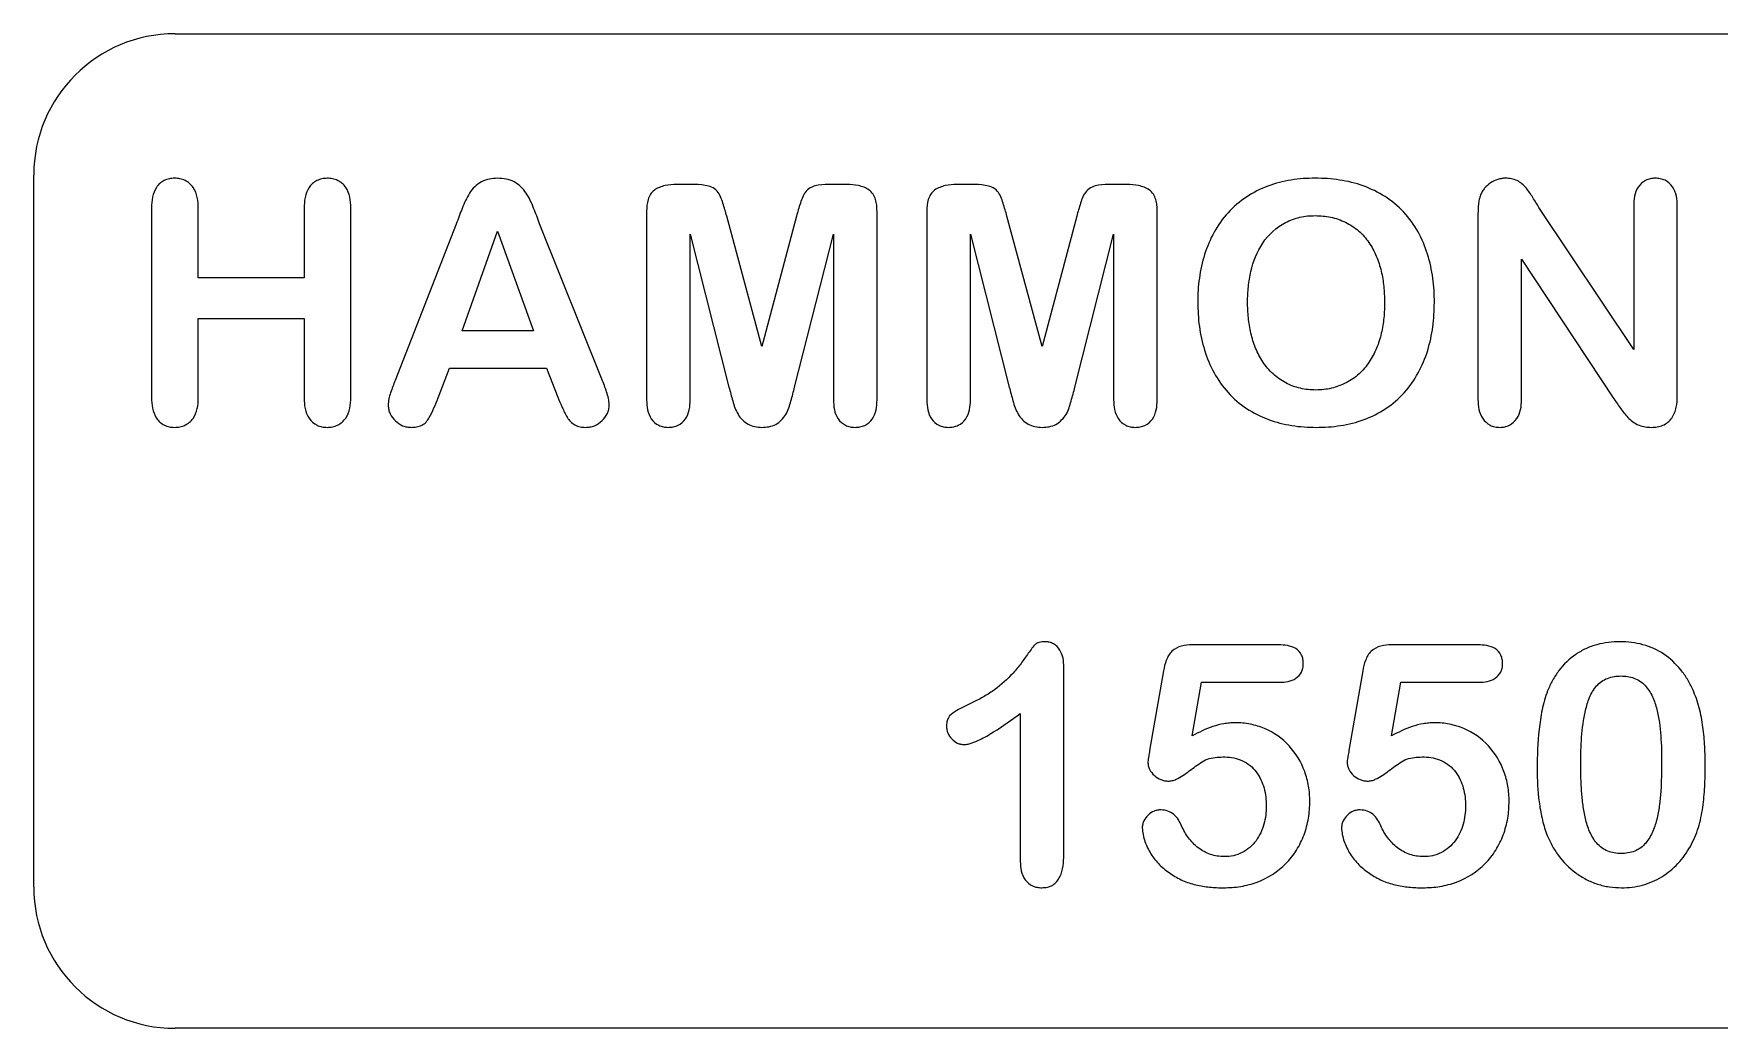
# Model space of a CAD drawing. Header units: millimetres. Extents: x 14 to 1104, y 14 to 850.
# Drawn here: x 572.9 to 596.59, y 178.65 to 192.62 of the extents above; entities that cross this region are included whole.
import ezdxf

# ---------------------------------------------------------------- set-up
doc = ezdxf.new("R2010")
doc.units = ezdxf.units.MM
doc.header["$LTSCALE"] = 4
doc.layers.add('Visible (ANSI)', color=7, linetype='Continuous', lineweight=9)

msp = doc.modelspace()

# ---------------------------------------------------------------- linework, layer by layer
at = {"layer": 'Visible (ANSI)'}
for p, q in [((574.891, 192.621), (610.891, 192.621)), ((572.904, 180.634), (572.904, 190.634)), ((582.147, 190.503), (581.937, 190.503)), ((584.33, 190.503), (584.119, 190.503)), ((586.084, 190.503), (585.875, 190.503)), ((588.267, 190.503), (588.057, 190.503)), ((595.385, 190.198), (595.385, 188.184)), ((595.997, 187.536), (595.997, 190.198)), ((574.56, 190.175), (574.56, 187.508)), ((575.216, 189.19), (575.216, 190.171)), ((576.703, 190.171), (576.703, 189.19)), ((577.36, 187.508), (577.36, 190.175)), ((578.84, 189.946), (577.983, 187.749)), ((580.888, 187.767), (580.013, 189.951)), ((581.516, 190.13), (581.516, 187.475)), ((583.135, 188.228), (582.641, 190.057)), ((583.622, 190.057), (583.135, 188.228)), ((584.753, 187.475), (584.753, 190.13)), ((585.453, 190.13), (585.453, 187.475)), ((587.072, 188.228), (586.579, 190.057)), ((587.56, 190.057), (587.072, 188.228)), ((588.691, 187.475), (588.691, 190.13)), ((593.197, 190.094), (593.197, 187.483)), ((595.385, 188.184), (594.054, 190.18)), ((578.924, 188.447), (579.419, 189.847)), ((579.419, 189.847), (579.925, 188.447)), ((582.128, 189.803), (582.673, 187.656)), ((582.128, 187.477), (582.128, 189.803)), ((583.596, 187.656), (584.141, 189.803)), ((584.141, 189.803), (584.141, 187.477)), ((586.066, 189.803), (586.611, 187.656)), ((586.066, 187.477), (586.066, 189.803)), ((587.534, 187.656), (588.078, 189.803)), ((588.078, 189.803), (588.078, 187.477)), ((593.81, 189.453), (595.107, 187.492)), ((593.81, 187.481), (593.81, 189.453)), ((576.703, 189.19), (575.216, 189.19)), ((575.216, 188.622), (576.703, 188.622)), ((575.216, 187.502), (575.216, 188.622)), ((576.703, 188.622), (576.703, 187.502)), ((579.925, 188.447), (578.924, 188.447)), ((578.586, 187.505), (578.746, 187.922)), ((578.746, 187.922), (580.107, 187.922)), ((580.107, 187.922), (580.267, 187.514)), ((590.396, 184.034), (589.184, 184.034)), ((593.196, 184.034), (591.984, 184.034)), ((587.378, 181.085), (587.378, 183.723)), ((588.778, 183.668), (588.584, 182.549)), ((591.578, 183.668), (591.384, 182.549)), ((589.182, 182.754), (589.313, 183.509)), ((589.313, 183.509), (590.409, 183.509)), ((591.982, 182.754), (592.113, 183.509)), ((592.113, 183.509), (593.209, 183.509)), ((586.766, 183.072), (586.766, 180.992)), ((610.891, 178.647), (574.891, 178.647))]:
    msp.add_line(p, q, dxfattribs=at)
for centre, start, end in [((574.891, 190.634), 90, 180), ((574.891, 180.634), 180, 270)]:
    msp.add_arc(centre, 1.987, start, end, dxfattribs=at)
for points, knots in [([(574.884, 190.59), (574.859, 190.589), (574.834, 190.588), (574.786, 190.579), (574.762, 190.57), (574.694, 190.538), (574.656, 190.503), (574.6, 190.421), (574.584, 190.372), (574.563, 190.275), (574.561, 190.225), (574.56, 190.175)], [-0.0005948189, -0.0005948189, -0.0005948189, -0.0005948189, -0.0005204666, -0.0005204666, -0.0004461142, -0.0004461142, -0.0002974095, -0.0002974095, -0.0001487047, -0.0001487047, 0, 0, 0, 0]), ([(575.216, 190.171), (575.215, 190.221), (575.213, 190.272), (575.192, 190.371), (575.174, 190.419), (575.116, 190.502), (575.077, 190.536), (575.008, 190.57), (574.984, 190.578), (574.935, 190.588), (574.91, 190.589), (574.884, 190.59)], [-0.0005980518, -0.0005980518, -0.0005980518, -0.0005980518, -0.0004485389, -0.0004485389, -0.0002990259, -0.0002990259, -0.000149513, -0.000149513, -0.0000747565, -0.0000747565, 0, 0, 0, 0]), ([(577.028, 190.59), (577.003, 190.589), (576.978, 190.587), (576.929, 190.578), (576.905, 190.569), (576.839, 190.534), (576.8, 190.5), (576.745, 190.417), (576.728, 190.369), (576.707, 190.271), (576.705, 190.221), (576.703, 190.171)], [-0.0005949095, -0.0005949095, -0.0005949095, -0.0005949095, -0.0005205458, -0.0005205458, -0.0004461821, -0.0004461821, -0.0002974547, -0.0002974547, -0.0001487274, -0.0001487274, 0, 0, 0, 0]), ([(577.36, 190.175), (577.358, 190.225), (577.356, 190.275), (577.335, 190.373), (577.317, 190.421), (577.259, 190.503), (577.219, 190.537), (577.151, 190.57), (577.128, 190.578), (577.078, 190.588), (577.053, 190.589), (577.028, 190.59)], [-0.0005944649, -0.0005944649, -0.0005944649, -0.0005944649, -0.0004458487, -0.0004458487, -0.0002972325, -0.0002972325, -0.0001486162, -0.0001486162, -0.0000743081, -0.0000743081, 0, 0, 0, 0]), ([(579.424, 190.59), (579.385, 190.589), (579.345, 190.587), (579.268, 190.571), (579.231, 190.558), (579.162, 190.521), (579.129, 190.497), (579.072, 190.443), (579.048, 190.412), (579.005, 190.346), (578.988, 190.311), (578.954, 190.24), (578.939, 190.203), (578.91, 190.13), (578.896, 190.093), (578.868, 190.02), (578.854, 189.983), (578.84, 189.946)], [-0.0009447491, -0.0009447491, -0.0009447491, -0.0009447491, -0.0008266555, -0.0008266555, -0.0007085619, -0.0007085619, -0.0005904682, -0.0005904682, -0.0004723746, -0.0004723746, -0.0003542809, -0.0003542809, -0.0002361873, -0.0002361873, -0.0001180936, -0.0001180936, -0.0000000054, -0.0000000054, -0.0000000054, -0.0000000054]), ([(580.013, 189.951), (579.999, 189.987), (579.986, 190.024), (579.958, 190.098), (579.943, 190.134), (579.914, 190.207), (579.899, 190.244), (579.864, 190.314), (579.845, 190.349), (579.802, 190.414), (579.777, 190.445), (579.719, 190.499), (579.687, 190.521), (579.618, 190.559), (579.58, 190.572), (579.503, 190.587), (579.463, 190.589), (579.424, 190.59)], [-0.0009336358, -0.0009336358, -0.0009336358, -0.0009336358, -0.0008169313, -0.0008169313, -0.0007002268, -0.0007002268, -0.0005835224, -0.0005835224, -0.0004668179, -0.0004668179, -0.0003501134, -0.0003501134, -0.0002334089, -0.0002334089, -0.0001167045, -0.0001167045, 0, 0, 0, 0]), ([(581.937, 190.503), (581.883, 190.501), (581.828, 190.499), (581.722, 190.474), (581.67, 190.455), (581.603, 190.408), (581.584, 190.388), (581.555, 190.342), (581.545, 190.317), (581.52, 190.239), (581.517, 190.184), (581.516, 190.13)], [-0.0006425302, -0.0006425302, -0.0006425302, -0.0006425302, -0.0004818977, -0.0004818977, -0.0003212651, -0.0003212651, -0.0002409488, -0.0002409488, -0.0001606326, -0.0001606326, 0, 0, 0, 0]), ([(582.641, 190.057), (582.625, 190.118), (582.608, 190.179), (582.578, 190.27), (582.568, 190.3), (582.542, 190.358), (582.527, 190.387), (582.484, 190.434), (582.458, 190.452), (582.4, 190.478), (582.368, 190.485), (582.274, 190.501), (582.21, 190.502), (582.147, 190.503)], [-0.0007631612, -0.0007631612, -0.0007631612, -0.0007631612, -0.0005723709, -0.0005723709, -0.0004769757, -0.0004769757, -0.0003815806, -0.0003815806, -0.0002861854, -0.0002861854, -0.0001907903, -0.0001907903, 0, 0, 0, 0]), ([(584.119, 190.503), (584.055, 190.502), (583.991, 190.501), (583.897, 190.486), (583.865, 190.479), (583.807, 190.453), (583.78, 190.435), (583.737, 190.387), (583.721, 190.359), (583.696, 190.301), (583.686, 190.27), (583.656, 190.18), (583.638, 190.118), (583.622, 190.057)], [-0.0007662536, -0.0007662536, -0.0007662536, -0.0007662536, -0.0005746902, -0.0005746902, -0.0004789085, -0.0004789085, -0.0003831268, -0.0003831268, -0.0002873451, -0.0002873451, -0.0001915634, -0.0001915634, 0, 0, 0, 0]), ([(584.753, 190.13), (584.753, 190.157), (584.752, 190.184), (584.746, 190.238), (584.74, 190.265), (584.725, 190.317), (584.713, 190.342), (584.684, 190.389), (584.664, 190.408), (584.598, 190.456), (584.545, 190.475), (584.439, 190.499), (584.384, 190.501), (584.33, 190.503)], [-0.0006493366, -0.0006493366, -0.0006493366, -0.0006493366, -0.0005681695, -0.0005681695, -0.0004870025, -0.0004870025, -0.0004058354, -0.0004058354, -0.0003246683, -0.0003246683, -0.0001623342, -0.0001623342, 0, 0, 0, 0]), ([(585.875, 190.503), (585.82, 190.501), (585.766, 190.499), (585.66, 190.474), (585.607, 190.455), (585.541, 190.408), (585.522, 190.388), (585.493, 190.342), (585.482, 190.317), (585.458, 190.239), (585.455, 190.184), (585.453, 190.13)], [-0.0006425302, -0.0006425302, -0.0006425302, -0.0006425302, -0.0004818977, -0.0004818977, -0.0003212651, -0.0003212651, -0.0002409488, -0.0002409488, -0.0001606326, -0.0001606326, 0, 0, 0, 0]), ([(586.579, 190.057), (586.562, 190.118), (586.545, 190.179), (586.515, 190.27), (586.505, 190.3), (586.48, 190.358), (586.465, 190.387), (586.422, 190.434), (586.395, 190.452), (586.337, 190.478), (586.306, 190.485), (586.212, 190.501), (586.148, 190.502), (586.084, 190.503)], [-0.0007631612, -0.0007631612, -0.0007631612, -0.0007631612, -0.0005723709, -0.0005723709, -0.0004769757, -0.0004769757, -0.0003815806, -0.0003815806, -0.0002861854, -0.0002861854, -0.0001907903, -0.0001907903, 0, 0, 0, 0]), ([(588.057, 190.503), (587.993, 190.502), (587.929, 190.501), (587.834, 190.486), (587.803, 190.479), (587.745, 190.453), (587.718, 190.435), (587.675, 190.387), (587.659, 190.359), (587.633, 190.301), (587.623, 190.27), (587.593, 190.18), (587.576, 190.118), (587.56, 190.057)], [-0.0007662536, -0.0007662536, -0.0007662536, -0.0007662536, -0.0005746902, -0.0005746902, -0.0004789085, -0.0004789085, -0.0003831268, -0.0003831268, -0.0002873451, -0.0002873451, -0.0001915634, -0.0001915634, 0, 0, 0, 0]), ([(588.691, 190.13), (588.69, 190.157), (588.689, 190.184), (588.684, 190.238), (588.678, 190.265), (588.662, 190.317), (588.65, 190.342), (588.622, 190.389), (588.602, 190.408), (588.535, 190.456), (588.483, 190.475), (588.376, 190.499), (588.321, 190.501), (588.267, 190.503)], [-0.0006493366, -0.0006493366, -0.0006493366, -0.0006493366, -0.0005681695, -0.0005681695, -0.0004870025, -0.0004870025, -0.0004058354, -0.0004058354, -0.0003246683, -0.0003246683, -0.0001623342, -0.0001623342, 0, 0, 0, 0]), ([(590.911, 190.59), (590.854, 190.589), (590.797, 190.588), (590.685, 190.581), (590.628, 190.574), (590.461, 190.547), (590.351, 190.519), (590.139, 190.44), (590.037, 190.389), (589.848, 190.264), (589.761, 190.19), (589.533, 189.939), (589.425, 189.735), (589.322, 189.411), (589.298, 189.3), (589.274, 189.132), (589.268, 189.076), (589.262, 188.963), (589.261, 188.907), (589.26, 188.85)], [-0.002707348, -0.002707348, -0.002707348, -0.002707348, -0.002538139, -0.002538139, -0.00236893, -0.00236893, -0.002030511, -0.002030511, -0.001692093, -0.001692093, -0.001353674, -0.001353674, -0.000676837, -0.000676837, -0.000338419, -0.000338419, -0.000169209, -0.000169209, 0, 0, 0, 0]), ([(592.585, 188.845), (592.584, 188.902), (592.583, 188.959), (592.576, 189.073), (592.57, 189.13), (592.547, 189.3), (592.523, 189.412), (592.421, 189.74), (592.31, 189.946), (591.999, 190.281), (591.799, 190.405), (591.477, 190.522), (591.365, 190.549), (591.196, 190.574), (591.139, 190.58), (591.025, 190.589), (590.968, 190.59), (590.911, 190.59)], [-0.002731922, -0.002731922, -0.002731922, -0.002731922, -0.002561177, -0.002561177, -0.002390432, -0.002390432, -0.002048941, -0.002048941, -0.001365961, -0.001365961, -0.00068298, -0.00068298, -0.00034149, -0.00034149, -0.000170745, -0.000170745, 0, 0, 0, 0]), ([(593.586, 190.59), (593.567, 190.59), (593.549, 190.589), (593.512, 190.584), (593.493, 190.579), (593.44, 190.562), (593.406, 190.545), (593.343, 190.504), (593.315, 190.479), (593.279, 190.436), (593.268, 190.421), (593.248, 190.389), (593.24, 190.372), (593.233, 190.355)], [-0.0004457254, -0.0004457254, -0.0004457254, -0.0004457254, -0.0003900097, -0.0003900097, -0.0003342941, -0.0003342941, -0.0002228627, -0.0002228627, -0.0001114314, -0.0001114314, -0.0000557157, -0.0000557157, 0, 0, 0, 0]), ([(594.054, 190.18), (594.026, 190.226), (593.997, 190.273), (593.938, 190.366), (593.91, 190.413), (593.838, 190.496), (593.796, 190.533), (593.721, 190.569), (593.695, 190.578), (593.641, 190.588), (593.614, 190.589), (593.586, 190.59)], [-0.0006532299, -0.0006532299, -0.0006532299, -0.0006532299, -0.0004899224, -0.0004899224, -0.0003266149, -0.0003266149, -0.0001633075, -0.0001633075, -0.0000816537, -0.0000816537, 0, 0, 0, 0]), ([(595.688, 190.59), (595.664, 190.589), (595.641, 190.588), (595.595, 190.579), (595.573, 190.571), (595.51, 190.539), (595.474, 190.506), (595.423, 190.428), (595.407, 190.383), (595.388, 190.292), (595.386, 190.245), (595.385, 190.198)], [-0.0005574883, -0.0005574883, -0.0005574883, -0.0005574883, -0.0004878022, -0.0004878022, -0.0004181162, -0.0004181162, -0.0002787441, -0.0002787441, -0.0001393721, -0.0001393721, 0, 0, 0, 0]), ([(595.997, 190.198), (595.996, 190.245), (595.994, 190.293), (595.975, 190.385), (595.958, 190.43), (595.904, 190.508), (595.868, 190.541), (595.804, 190.572), (595.781, 190.579), (595.735, 190.588), (595.711, 190.589), (595.688, 190.59)], [-0.0005602244, -0.0005602244, -0.0005602244, -0.0005602244, -0.0004201683, -0.0004201683, -0.0002801122, -0.0002801122, -0.0001400561, -0.0001400561, -0.000070028, -0.000070028, 0, 0, 0, 0]), ([(593.233, 190.355), (593.226, 190.334), (593.219, 190.313), (593.21, 190.27), (593.207, 190.248), (593.199, 190.182), (593.198, 190.138), (593.197, 190.094)], [-0.0002651622, -0.0002651622, -0.0002651622, -0.0002651622, -0.0001988717, -0.0001988717, -0.0001325811, -0.0001325811, 0, 0, 0, 0]), ([(589.96, 188.85), (589.961, 188.922), (589.963, 188.995), (589.978, 189.139), (589.99, 189.21), (590.04, 189.422), (590.093, 189.559), (590.253, 189.8), (590.363, 189.901), (590.556, 190.001), (590.625, 190.025), (590.73, 190.05), (590.766, 190.056), (590.838, 190.064), (590.874, 190.064), (590.911, 190.065)], [-0.001730515, -0.001730515, -0.001730515, -0.001730515, -0.001514201, -0.001514201, -0.001297886, -0.001297886, -0.000865257, -0.000865257, -0.000432629, -0.000432629, -0.000216314, -0.000216314, -0.000108157, -0.000108157, 0, 0, 0, 0]), ([(590.911, 190.065), (590.984, 190.063), (591.057, 190.059), (591.2, 190.028), (591.27, 190.004), (591.402, 189.939), (591.464, 189.899), (591.547, 189.827), (591.573, 189.801), (591.621, 189.746), (591.644, 189.718), (591.706, 189.627), (591.74, 189.562), (591.797, 189.427), (591.82, 189.357), (591.854, 189.214), (591.866, 189.142), (591.881, 188.996), (591.883, 188.923), (591.885, 188.85)], [-0.001735296, -0.001735296, -0.001735296, -0.001735296, -0.001518384, -0.001518384, -0.001301472, -0.001301472, -0.00108456, -0.00108456, -0.000976104, -0.000976104, -0.000867648, -0.000867648, -0.000650736, -0.000650736, -0.000433824, -0.000433824, -0.000216912, -0.000216912, 0, 0, 0, 0]), ([(589.26, 188.85), (589.261, 188.793), (589.262, 188.736), (589.269, 188.622), (589.275, 188.565), (589.298, 188.395), (589.323, 188.283), (589.39, 188.065), (589.434, 187.959), (589.544, 187.758), (589.609, 187.664), (589.763, 187.495), (589.85, 187.419), (590.042, 187.294), (590.145, 187.243), (590.358, 187.162), (590.47, 187.135), (590.639, 187.107), (590.696, 187.101), (590.81, 187.093), (590.867, 187.092), (590.924, 187.09)], [-0.002728733, -0.002728733, -0.002728733, -0.002728733, -0.002558187, -0.002558187, -0.002387641, -0.002387641, -0.00204655, -0.00204655, -0.001705458, -0.001705458, -0.001364367, -0.001364367, -0.001023275, -0.001023275, -0.000682183, -0.000682183, -0.000341092, -0.000341092, -0.000170546, -0.000170546, 0, 0, 0, 0]), ([(590.92, 187.615), (590.883, 187.616), (590.847, 187.617), (590.774, 187.625), (590.738, 187.631), (590.631, 187.656), (590.561, 187.681), (590.431, 187.75), (590.372, 187.793), (590.264, 187.893), (590.215, 187.948), (590.134, 188.07), (590.101, 188.136), (590.045, 188.272), (590.024, 188.342), (589.99, 188.485), (589.979, 188.558), (589.963, 188.703), (589.961, 188.777), (589.96, 188.85)], [-0.001741238, -0.001741238, -0.001741238, -0.001741238, -0.001632411, -0.001632411, -0.001523584, -0.001523584, -0.001305929, -0.001305929, -0.001088274, -0.001088274, -0.000870619, -0.000870619, -0.000652964, -0.000652964, -0.00043531, -0.00043531, -0.000217655, -0.000217655, 0, 0, 0, 0]), ([(591.885, 188.85), (591.884, 188.777), (591.882, 188.703), (591.867, 188.557), (591.856, 188.484), (591.822, 188.341), (591.801, 188.27), (591.744, 188.135), (591.709, 188.07), (591.627, 187.948), (591.58, 187.891), (591.472, 187.791), (591.411, 187.75), (591.28, 187.683), (591.21, 187.657), (591.103, 187.631), (591.067, 187.625), (590.994, 187.618), (590.957, 187.617), (590.92, 187.615)], [-0.001757122, -0.001757122, -0.001757122, -0.001757122, -0.001537482, -0.001537482, -0.001317841, -0.001317841, -0.001098201, -0.001098201, -0.000878561, -0.000878561, -0.000658921, -0.000658921, -0.00043928, -0.00043928, -0.00021964, -0.00021964, -0.00010982, -0.00010982, 0, 0, 0, 0]), ([(590.924, 187.09), (590.981, 187.091), (591.038, 187.092), (591.152, 187.1), (591.209, 187.107), (591.378, 187.134), (591.489, 187.16), (591.703, 187.24), (591.806, 187.291), (591.996, 187.417), (592.083, 187.492), (592.312, 187.746), (592.423, 187.952), (592.524, 188.279), (592.547, 188.391), (592.578, 188.617), (592.582, 188.731), (592.585, 188.845)], [-0.00273048, -0.00273048, -0.00273048, -0.00273048, -0.002559825, -0.002559825, -0.00238917, -0.00238917, -0.00204786, -0.00204786, -0.00170655, -0.00170655, -0.00136524, -0.00136524, -0.00068262, -0.00068262, -0.00034131, -0.00034131, 0, 0, 0, 0]), ([(577.983, 187.749), (577.96, 187.692), (577.939, 187.635), (577.909, 187.549), (577.9, 187.52), (577.888, 187.461), (577.886, 187.43), (577.885, 187.4)], [-0.0003636574, -0.0003636574, -0.0003636574, -0.0003636574, -0.0001818287, -0.0001818287, -0.0000909143, -0.0000909143, 0, 0, 0, 0]), ([(580.991, 187.404), (580.989, 187.468), (580.974, 187.529), (580.944, 187.619), (580.934, 187.649), (580.912, 187.709), (580.9, 187.738), (580.888, 187.767)], [-0.0003790327, -0.0003790327, -0.0003790327, -0.0003790327, -0.0001895163, -0.0001895163, -0.0000947582, -0.0000947582, 0, 0, 0, 0]), ([(582.673, 187.656), (582.691, 187.591), (582.707, 187.526), (582.744, 187.397), (582.766, 187.333), (582.817, 187.246), (582.837, 187.22), (582.885, 187.173), (582.912, 187.152), (582.97, 187.119), (583.002, 187.108), (583.068, 187.093), (583.101, 187.092), (583.135, 187.09)], [-0.0007981422, -0.0007981422, -0.0007981422, -0.0007981422, -0.0005986067, -0.0005986067, -0.0003990711, -0.0003990711, -0.0002993033, -0.0002993033, -0.0001995356, -0.0001995356, -0.0000997678, -0.0000997678, 0, 0, 0, 0]), ([(583.135, 187.09), (583.168, 187.091), (583.202, 187.093), (583.268, 187.106), (583.3, 187.117), (583.36, 187.148), (583.386, 187.17), (583.433, 187.218), (583.455, 187.244), (583.508, 187.33), (583.525, 187.396), (583.562, 187.525), (583.58, 187.591), (583.596, 187.656)], [-0.0008075527, -0.0008075527, -0.0008075527, -0.0008075527, -0.0007066086, -0.0007066086, -0.0006056646, -0.0006056646, -0.0005047205, -0.0005047205, -0.0004037764, -0.0004037764, -0.0002018882, -0.0002018882, 0, 0, 0, 0]), ([(586.611, 187.656), (586.629, 187.591), (586.645, 187.526), (586.681, 187.397), (586.704, 187.333), (586.754, 187.246), (586.775, 187.22), (586.823, 187.173), (586.849, 187.152), (586.908, 187.119), (586.94, 187.108), (587.005, 187.093), (587.039, 187.092), (587.072, 187.09)], [-0.0007981422, -0.0007981422, -0.0007981422, -0.0007981422, -0.0005986067, -0.0005986067, -0.0003990711, -0.0003990711, -0.0002993033, -0.0002993033, -0.0001995356, -0.0001995356, -0.0000997678, -0.0000997678, 0, 0, 0, 0]), ([(587.072, 187.09), (587.106, 187.091), (587.14, 187.093), (587.206, 187.106), (587.238, 187.117), (587.297, 187.148), (587.324, 187.17), (587.371, 187.218), (587.393, 187.244), (587.446, 187.33), (587.462, 187.396), (587.5, 187.525), (587.517, 187.591), (587.534, 187.656)], [-0.0008075527, -0.0008075527, -0.0008075527, -0.0008075527, -0.0007066086, -0.0007066086, -0.0006056646, -0.0006056646, -0.0005047205, -0.0005047205, -0.0004037764, -0.0004037764, -0.0002018882, -0.0002018882, 0, 0, 0, 0]), ([(574.56, 187.508), (574.561, 187.458), (574.563, 187.408), (574.584, 187.31), (574.601, 187.263), (574.656, 187.179), (574.695, 187.145), (574.762, 187.111), (574.786, 187.103), (574.834, 187.093), (574.859, 187.092), (574.884, 187.09)], [-0.0005913948, -0.0005913948, -0.0005913948, -0.0005913948, -0.0004435461, -0.0004435461, -0.0002956974, -0.0002956974, -0.0001478487, -0.0001478487, -0.0000739243, -0.0000739243, 0, 0, 0, 0]), ([(574.884, 187.09), (574.909, 187.091), (574.934, 187.093), (574.983, 187.102), (575.007, 187.11), (575.074, 187.144), (575.114, 187.176), (575.172, 187.257), (575.19, 187.305), (575.213, 187.402), (575.215, 187.452), (575.216, 187.502)], [-0.0005947729, -0.0005947729, -0.0005947729, -0.0005947729, -0.0005204263, -0.0005204263, -0.0004460797, -0.0004460797, -0.0002973864, -0.0002973864, -0.0001486932, -0.0001486932, 0, 0, 0, 0]), ([(576.703, 187.502), (576.705, 187.453), (576.707, 187.403), (576.728, 187.306), (576.746, 187.259), (576.801, 187.177), (576.84, 187.143), (576.907, 187.111), (576.93, 187.102), (576.978, 187.092), (577.003, 187.091), (577.028, 187.09)], [-0.0005862856, -0.0005862856, -0.0005862856, -0.0005862856, -0.0004397142, -0.0004397142, -0.0002931428, -0.0002931428, -0.0001465714, -0.0001465714, -0.0000732857, -0.0000732857, 0, 0, 0, 0]), ([(577.028, 187.09), (577.053, 187.092), (577.078, 187.093), (577.128, 187.103), (577.152, 187.111), (577.219, 187.145), (577.258, 187.179), (577.317, 187.261), (577.334, 187.309), (577.356, 187.407), (577.359, 187.458), (577.36, 187.508)], [-0.0005988729, -0.0005988729, -0.0005988729, -0.0005988729, -0.0005240138, -0.0005240138, -0.0004491547, -0.0004491547, -0.0002994364, -0.0002994364, -0.0001497182, -0.0001497182, 0, 0, 0, 0]), ([(577.885, 187.4), (577.886, 187.379), (577.887, 187.359), (577.896, 187.319), (577.903, 187.299), (577.93, 187.243), (577.955, 187.21), (578.016, 187.154), (578.05, 187.13), (578.107, 187.106), (578.127, 187.1), (578.167, 187.093), (578.188, 187.092), (578.209, 187.09)], [-0.0004902252, -0.0004902252, -0.0004902252, -0.0004902252, -0.0004289471, -0.0004289471, -0.0003676689, -0.0003676689, -0.0002451126, -0.0002451126, -0.0001225563, -0.0001225563, -0.0000612782, -0.0000612782, 0, 0, 0, 0]), ([(578.209, 187.09), (578.234, 187.091), (578.259, 187.092), (578.309, 187.101), (578.334, 187.108), (578.38, 187.131), (578.4, 187.146), (578.434, 187.184), (578.448, 187.206), (578.511, 187.316), (578.549, 187.41), (578.586, 187.505)], [-0.0006097454, -0.0006097454, -0.0006097454, -0.0006097454, -0.0005335272, -0.0005335272, -0.000457309, -0.000457309, -0.0003810909, -0.0003810909, -0.0003048727, -0.0003048727, 0, 0, 0, 0]), ([(580.267, 187.514), (580.288, 187.466), (580.309, 187.418), (580.351, 187.324), (580.372, 187.276), (580.414, 187.21), (580.429, 187.189), (580.466, 187.153), (580.487, 187.137), (580.532, 187.112), (580.557, 187.103), (580.608, 187.093), (580.634, 187.092), (580.66, 187.09)], [-0.0006158946, -0.0006158946, -0.0006158946, -0.0006158946, -0.000461921, -0.000461921, -0.0003079473, -0.0003079473, -0.0002309605, -0.0002309605, -0.0001539737, -0.0001539737, -0.0000769868, -0.0000769868, 0, 0, 0, 0]), ([(580.66, 187.09), (580.681, 187.091), (580.702, 187.093), (580.743, 187.099), (580.764, 187.105), (580.822, 187.129), (580.858, 187.153), (580.918, 187.211), (580.944, 187.245), (580.972, 187.301), (580.979, 187.321), (580.988, 187.362), (580.99, 187.383), (580.991, 187.404)], [-0.0004969148, -0.0004969148, -0.0004969148, -0.0004969148, -0.0004348004, -0.0004348004, -0.0003726861, -0.0003726861, -0.0002484574, -0.0002484574, -0.0001242287, -0.0001242287, -0.0000621143, -0.0000621143, 0, 0, 0, 0]), ([(581.516, 187.475), (581.517, 187.428), (581.519, 187.382), (581.539, 187.291), (581.556, 187.247), (581.608, 187.171), (581.645, 187.14), (581.707, 187.11), (581.729, 187.102), (581.775, 187.093), (581.798, 187.092), (581.821, 187.09)], [-0.0005476731, -0.0005476731, -0.0005476731, -0.0005476731, -0.0004107548, -0.0004107548, -0.0002738365, -0.0002738365, -0.0001369183, -0.0001369183, -0.0000684591, -0.0000684591, 0, 0, 0, 0]), ([(581.821, 187.09), (581.844, 187.092), (581.867, 187.093), (581.913, 187.101), (581.936, 187.109), (581.999, 187.139), (582.035, 187.171), (582.089, 187.247), (582.105, 187.292), (582.125, 187.383), (582.127, 187.43), (582.128, 187.477)], [-0.0005562186, -0.0005562186, -0.0005562186, -0.0005562186, -0.0004866912, -0.0004866912, -0.0004171639, -0.0004171639, -0.0002781093, -0.0002781093, -0.0001390546, -0.0001390546, 0, 0, 0, 0]), ([(584.141, 187.477), (584.142, 187.43), (584.144, 187.384), (584.164, 187.294), (584.18, 187.25), (584.233, 187.173), (584.269, 187.142), (584.33, 187.11), (584.352, 187.102), (584.398, 187.093), (584.421, 187.092), (584.444, 187.09)], [-0.000547234, -0.000547234, -0.000547234, -0.000547234, -0.0004104255, -0.0004104255, -0.000273617, -0.000273617, -0.0001368085, -0.0001368085, -0.0000684042, -0.0000684042, 0, 0, 0, 0]), ([(584.444, 187.09), (584.467, 187.092), (584.49, 187.093), (584.536, 187.101), (584.559, 187.108), (584.622, 187.138), (584.659, 187.169), (584.713, 187.245), (584.73, 187.29), (584.75, 187.381), (584.752, 187.428), (584.753, 187.475)], [-0.0005569556, -0.0005569556, -0.0005569556, -0.0005569556, -0.0004873362, -0.0004873362, -0.0004177167, -0.0004177167, -0.0002784778, -0.0002784778, -0.0001392389, -0.0001392389, 0, 0, 0, 0]), ([(585.453, 187.475), (585.455, 187.428), (585.457, 187.382), (585.476, 187.291), (585.493, 187.247), (585.546, 187.171), (585.582, 187.14), (585.645, 187.11), (585.667, 187.102), (585.712, 187.093), (585.735, 187.092), (585.758, 187.09)], [-0.0005476731, -0.0005476731, -0.0005476731, -0.0005476731, -0.0004107548, -0.0004107548, -0.0002738365, -0.0002738365, -0.0001369183, -0.0001369183, -0.0000684591, -0.0000684591, 0, 0, 0, 0]), ([(585.758, 187.09), (585.782, 187.092), (585.805, 187.093), (585.851, 187.101), (585.873, 187.109), (585.936, 187.139), (585.972, 187.171), (586.026, 187.247), (586.042, 187.292), (586.062, 187.383), (586.065, 187.43), (586.066, 187.477)], [-0.0005562186, -0.0005562186, -0.0005562186, -0.0005562186, -0.0004866912, -0.0004866912, -0.0004171639, -0.0004171639, -0.0002781093, -0.0002781093, -0.0001390546, -0.0001390546, 0, 0, 0, 0]), ([(588.078, 187.477), (588.08, 187.43), (588.082, 187.384), (588.102, 187.294), (588.118, 187.25), (588.17, 187.173), (588.206, 187.142), (588.268, 187.11), (588.29, 187.102), (588.335, 187.093), (588.358, 187.092), (588.381, 187.09)], [-0.000547234, -0.000547234, -0.000547234, -0.000547234, -0.0004104255, -0.0004104255, -0.000273617, -0.000273617, -0.0001368085, -0.0001368085, -0.0000684042, -0.0000684042, 0, 0, 0, 0]), ([(588.381, 187.09), (588.405, 187.092), (588.428, 187.093), (588.474, 187.101), (588.496, 187.108), (588.559, 187.138), (588.596, 187.169), (588.651, 187.245), (588.667, 187.29), (588.687, 187.381), (588.689, 187.428), (588.691, 187.475)], [-0.0005569556, -0.0005569556, -0.0005569556, -0.0005569556, -0.0004873362, -0.0004873362, -0.0004177167, -0.0004177167, -0.0002784778, -0.0002784778, -0.0001392389, -0.0001392389, 0, 0, 0, 0]), ([(593.197, 187.483), (593.199, 187.436), (593.201, 187.389), (593.221, 187.297), (593.238, 187.253), (593.29, 187.175), (593.326, 187.143), (593.388, 187.11), (593.411, 187.102), (593.457, 187.093), (593.48, 187.092), (593.503, 187.09)], [-0.0005553034, -0.0005553034, -0.0005553034, -0.0005553034, -0.0004164775, -0.0004164775, -0.0002776517, -0.0002776517, -0.0001388258, -0.0001388258, -0.0000694129, -0.0000694129, 0, 0, 0, 0]), ([(593.503, 187.09), (593.527, 187.092), (593.55, 187.093), (593.596, 187.102), (593.618, 187.111), (593.68, 187.143), (593.716, 187.175), (593.769, 187.252), (593.786, 187.296), (593.806, 187.387), (593.808, 187.434), (593.81, 187.481)], [-0.0005561222, -0.0005561222, -0.0005561222, -0.0005561222, -0.0004866069, -0.0004866069, -0.0004170916, -0.0004170916, -0.0002780611, -0.0002780611, -0.0001390305, -0.0001390305, 0, 0, 0, 0]), ([(595.107, 187.492), (595.14, 187.444), (595.172, 187.396), (595.239, 187.301), (595.276, 187.255), (595.36, 187.175), (595.408, 187.14), (595.49, 187.109), (595.518, 187.102), (595.576, 187.093), (595.605, 187.092), (595.634, 187.09)], [-0.0006893284, -0.0006893284, -0.0006893284, -0.0006893284, -0.0005169963, -0.0005169963, -0.0003446642, -0.0003446642, -0.0001723321, -0.0001723321, -0.000086166, -0.000086166, 0, 0, 0, 0]), ([(595.634, 187.09), (595.662, 187.091), (595.689, 187.092), (595.743, 187.101), (595.77, 187.109), (595.82, 187.13), (595.844, 187.144), (595.887, 187.178), (595.905, 187.199), (595.952, 187.267), (595.971, 187.319), (595.994, 187.426), (595.996, 187.481), (595.997, 187.536)], [-0.0006515538, -0.0006515538, -0.0006515538, -0.0006515538, -0.0005701096, -0.0005701096, -0.0004886654, -0.0004886654, -0.0004072211, -0.0004072211, -0.0003257769, -0.0003257769, -0.0001628885, -0.0001628885, 0, 0, 0, 0]), ([(587.115, 184.078), (587.086, 184.077), (587.057, 184.076), (587.014, 184.064), (587, 184.059), (586.976, 184.043), (586.966, 184.032), (586.939, 183.998), (586.922, 183.974), (586.887, 183.927), (586.87, 183.904), (586.818, 183.833), (586.786, 183.784), (586.714, 183.693), (586.675, 183.649), (586.556, 183.521), (586.467, 183.445), (586.321, 183.347), (586.271, 183.317), (586.169, 183.26), (586.117, 183.235), (586.065, 183.209)], [-0.001386942, -0.001386942, -0.001386942, -0.001386942, -0.001300258, -0.001300258, -0.001256916, -0.001256916, -0.001213574, -0.001213574, -0.00112689, -0.00112689, -0.001040206, -0.001040206, -0.000866838, -0.000866838, -0.000693471, -0.000693471, -0.000346735, -0.000346735, -0.000173368, -0.000173368, 0, 0, 0, 0]), ([(587.378, 183.723), (587.377, 183.764), (587.375, 183.806), (587.358, 183.887), (587.343, 183.926), (587.3, 183.996), (587.27, 184.027), (587.217, 184.059), (587.197, 184.066), (587.157, 184.075), (587.136, 184.077), (587.115, 184.078)], [-0.0004938043, -0.0004938043, -0.0004938043, -0.0004938043, -0.0003703532, -0.0003703532, -0.0002469021, -0.0002469021, -0.0001234511, -0.0001234511, -0.0000617255, -0.0000617255, 0, 0, 0, 0]), ([(589.184, 184.034), (589.133, 184.033), (589.081, 184.03), (588.982, 184.004), (588.934, 183.982), (588.861, 183.91), (588.836, 183.864), (588.798, 183.768), (588.788, 183.718), (588.778, 183.668)], [-0.0006059096, -0.0006059096, -0.0006059096, -0.0006059096, -0.0004544322, -0.0004544322, -0.0003029548, -0.0003029548, -0.0001514774, -0.0001514774, 0, 0, 0, 0]), ([(590.743, 183.768), (590.742, 183.789), (590.741, 183.81), (590.734, 183.851), (590.728, 183.871), (590.701, 183.928), (590.672, 183.96), (590.601, 184.003), (590.561, 184.016), (590.479, 184.032), (590.437, 184.033), (590.396, 184.034)], [-0.0004917171, -0.0004917171, -0.0004917171, -0.0004917171, -0.0004302524, -0.0004302524, -0.0003687878, -0.0003687878, -0.0002458585, -0.0002458585, -0.0001229293, -0.0001229293, 0, 0, 0, 0]), ([(591.984, 184.034), (591.933, 184.033), (591.881, 184.03), (591.782, 184.004), (591.734, 183.982), (591.661, 183.91), (591.636, 183.864), (591.598, 183.768), (591.588, 183.718), (591.578, 183.668)], [-0.0006059096, -0.0006059096, -0.0006059096, -0.0006059096, -0.0004544322, -0.0004544322, -0.0003029548, -0.0003029548, -0.0001514774, -0.0001514774, 0, 0, 0, 0]), ([(593.543, 183.768), (593.542, 183.789), (593.541, 183.81), (593.534, 183.851), (593.528, 183.871), (593.501, 183.928), (593.472, 183.96), (593.401, 184.003), (593.361, 184.016), (593.279, 184.032), (593.237, 184.033), (593.196, 184.034)], [-0.0004917171, -0.0004917171, -0.0004917171, -0.0004917171, -0.0004302524, -0.0004302524, -0.0003687878, -0.0003687878, -0.0002458585, -0.0002458585, -0.0001229293, -0.0001229293, 0, 0, 0, 0]), ([(595.193, 184.078), (595.138, 184.077), (595.084, 184.075), (594.975, 184.062), (594.921, 184.051), (594.815, 184.022), (594.764, 184.004), (594.664, 183.957), (594.616, 183.931), (594.48, 183.838), (594.401, 183.761), (594.302, 183.63), (594.272, 183.583), (594.219, 183.487), (594.197, 183.437), (594.175, 183.387)], [-0.00129961, -0.00129961, -0.00129961, -0.00129961, -0.001137159, -0.001137159, -0.000974708, -0.000974708, -0.000812257, -0.000812257, -0.000649805, -0.000649805, -0.000324903, -0.000324903, -0.000162451, -0.000162451, 0, 0, 0, 0]), ([(596.215, 183.407), (596.191, 183.456), (596.167, 183.504), (596.111, 183.597), (596.08, 183.642), (595.979, 183.768), (595.899, 183.844), (595.72, 183.965), (595.619, 184.009), (595.462, 184.051), (595.409, 184.062), (595.302, 184.075), (595.247, 184.077), (595.193, 184.078)], [-0.001285208, -0.001285208, -0.001285208, -0.001285208, -0.001124557, -0.001124557, -0.000963906, -0.000963906, -0.000642604, -0.000642604, -0.000321302, -0.000321302, -0.000160651, -0.000160651, 0, 0, 0, 0]), ([(590.409, 183.509), (590.449, 183.511), (590.489, 183.512), (590.567, 183.528), (590.605, 183.543), (590.671, 183.587), (590.698, 183.618), (590.726, 183.67), (590.733, 183.69), (590.741, 183.728), (590.742, 183.748), (590.743, 183.768)], [-0.0004724975, -0.0004724975, -0.0004724975, -0.0004724975, -0.0003543732, -0.0003543732, -0.0002362488, -0.0002362488, -0.0001181244, -0.0001181244, -0.0000590622, -0.0000590622, 0, 0, 0, 0]), ([(593.209, 183.509), (593.249, 183.511), (593.289, 183.512), (593.367, 183.528), (593.405, 183.543), (593.471, 183.587), (593.498, 183.618), (593.526, 183.67), (593.533, 183.69), (593.541, 183.728), (593.542, 183.748), (593.543, 183.768)], [-0.0004724975, -0.0004724975, -0.0004724975, -0.0004724975, -0.0003543732, -0.0003543732, -0.0002362488, -0.0002362488, -0.0001181244, -0.0001181244, -0.0000590622, -0.0000590622, 0, 0, 0, 0]), ([(594.641, 182.359), (594.642, 182.485), (594.644, 182.612), (594.664, 182.864), (594.679, 182.99), (594.723, 183.175), (594.74, 183.236), (594.789, 183.353), (594.821, 183.409), (594.905, 183.504), (594.958, 183.542), (595.047, 183.575), (595.078, 183.584), (595.14, 183.594), (595.172, 183.596), (595.204, 183.597)], [-0.001504714, -0.001504714, -0.001504714, -0.001504714, -0.001128535, -0.001128535, -0.000752357, -0.000752357, -0.000564268, -0.000564268, -0.000376178, -0.000376178, -0.000188089, -0.000188089, -0.000094045, -0.000094045, 0, 0, 0, 0]), ([(595.204, 183.597), (595.235, 183.596), (595.267, 183.595), (595.329, 183.585), (595.359, 183.577), (595.448, 183.545), (595.503, 183.51), (595.589, 183.418), (595.622, 183.364), (595.676, 183.249), (595.695, 183.189), (595.741, 183.006), (595.756, 182.88), (595.775, 182.629), (595.778, 182.503), (595.778, 182.377)], [-0.001508681, -0.001508681, -0.001508681, -0.001508681, -0.001414389, -0.001414389, -0.001320096, -0.001320096, -0.001131511, -0.001131511, -0.000942926, -0.000942926, -0.000754341, -0.000754341, -0.00037717, -0.00037717, 0, 0, 0, 0]), ([(594.175, 183.387), (594.16, 183.343), (594.144, 183.3), (594.119, 183.211), (594.108, 183.166), (594.08, 183.03), (594.066, 182.938), (594.035, 182.662), (594.029, 182.477), (594.028, 182.292)], [-0.001111082, -0.001111082, -0.001111082, -0.001111082, -0.000972196, -0.000972196, -0.000833311, -0.000833311, -0.000555541, -0.000555541, 0, 0, 0, 0]), ([(596.391, 182.331), (596.39, 182.423), (596.389, 182.514), (596.378, 182.697), (596.37, 182.788), (596.345, 182.97), (596.329, 183.06), (596.294, 183.193), (596.281, 183.237), (596.251, 183.323), (596.233, 183.365), (596.215, 183.407)], [-0.00109651, -0.00109651, -0.00109651, -0.00109651, -0.000822382, -0.000822382, -0.000548255, -0.000548255, -0.000274127, -0.000274127, -0.000137064, -0.000137064, 0, 0, 0, 0]), ([(586.065, 183.209), (585.99, 183.173), (585.916, 183.138), (585.811, 183.072), (585.776, 183.047), (585.746, 182.993), (585.74, 182.973), (585.731, 182.932), (585.731, 182.912), (585.73, 182.891)], [-0.0004920732, -0.0004920732, -0.0004920732, -0.0004920732, -0.0002460366, -0.0002460366, -0.0001230183, -0.0001230183, -0.0000615092, -0.0000615092, 0, 0, 0, 0]), ([(585.73, 182.891), (585.73, 182.875), (585.731, 182.858), (585.737, 182.826), (585.742, 182.81), (585.762, 182.765), (585.78, 182.737), (585.826, 182.69), (585.852, 182.669), (585.896, 182.648), (585.912, 182.643), (585.944, 182.636), (585.961, 182.635), (585.977, 182.634)], [-0.0003891673, -0.0003891673, -0.0003891673, -0.0003891673, -0.0003405214, -0.0003405214, -0.0002918755, -0.0002918755, -0.0001945836, -0.0001945836, -0.0000972918, -0.0000972918, -0.0000486459, -0.0000486459, 0, 0, 0, 0]), ([(585.977, 182.634), (585.996, 182.636), (586.015, 182.637), (586.052, 182.644), (586.07, 182.65), (586.124, 182.669), (586.159, 182.684), (586.262, 182.733), (586.327, 182.772), (586.521, 182.892), (586.644, 182.981), (586.766, 183.072)], [-0.0009107431, -0.0009107431, -0.0009107431, -0.0009107431, -0.0008538216, -0.0008538216, -0.0007969002, -0.0007969002, -0.0006830573, -0.0006830573, -0.0004553715, -0.0004553715, 0, 0, 0, 0]), ([(589.786, 182.94), (589.759, 182.94), (589.733, 182.939), (589.68, 182.934), (589.653, 182.93), (589.575, 182.917), (589.523, 182.903), (589.371, 182.853), (589.275, 182.806), (589.182, 182.754)], [-0.0006374842, -0.0006374842, -0.0006374842, -0.0006374842, -0.0005577986, -0.0005577986, -0.0004781131, -0.0004781131, -0.0003187421, -0.0003187421, 0, 0, 0, 0]), ([(590.835, 181.839), (590.834, 181.874), (590.833, 181.91), (590.828, 181.98), (590.824, 182.015), (590.805, 182.12), (590.787, 182.188), (590.713, 182.387), (590.639, 182.511), (590.447, 182.719), (590.329, 182.801), (590.134, 182.885), (590.066, 182.906), (589.962, 182.927), (589.927, 182.932), (589.857, 182.938), (589.821, 182.939), (589.786, 182.94)], [-0.001680746, -0.001680746, -0.001680746, -0.001680746, -0.001575699, -0.001575699, -0.001470653, -0.001470653, -0.001260559, -0.001260559, -0.000840373, -0.000840373, -0.000420186, -0.000420186, -0.000210093, -0.000210093, -0.000105047, -0.000105047, 0, 0, 0, 0]), ([(592.586, 182.94), (592.559, 182.94), (592.533, 182.939), (592.48, 182.934), (592.453, 182.93), (592.375, 182.917), (592.323, 182.903), (592.171, 182.853), (592.075, 182.806), (591.982, 182.754)], [-0.0006374842, -0.0006374842, -0.0006374842, -0.0006374842, -0.0005577986, -0.0005577986, -0.0004781131, -0.0004781131, -0.0003187421, -0.0003187421, 0, 0, 0, 0]), ([(593.635, 181.839), (593.634, 181.874), (593.633, 181.91), (593.628, 181.98), (593.624, 182.015), (593.605, 182.12), (593.587, 182.188), (593.513, 182.387), (593.439, 182.511), (593.247, 182.719), (593.129, 182.801), (592.934, 182.885), (592.866, 182.906), (592.762, 182.927), (592.727, 182.932), (592.657, 182.938), (592.621, 182.939), (592.586, 182.94)], [-0.001680746, -0.001680746, -0.001680746, -0.001680746, -0.001575699, -0.001575699, -0.001470653, -0.001470653, -0.001260559, -0.001260559, -0.000840373, -0.000840373, -0.000420186, -0.000420186, -0.000210093, -0.000210093, -0.000105047, -0.000105047, 0, 0, 0, 0]), ([(588.584, 182.549), (588.58, 182.523), (588.575, 182.497), (588.566, 182.444), (588.561, 182.417), (588.559, 182.391)], [-0.0001605687, -0.0001605687, -0.0001605687, -0.0001605687, -0.0000802844, -0.0000802844, 0, 0, 0, 0]), ([(588.559, 182.391), (588.56, 182.373), (588.561, 182.354), (588.569, 182.319), (588.575, 182.302), (588.6, 182.253), (588.623, 182.224), (588.677, 182.175), (588.707, 182.154), (588.758, 182.134), (588.775, 182.128), (588.811, 182.122), (588.829, 182.121), (588.847, 182.12)], [-0.0004338488, -0.0004338488, -0.0004338488, -0.0004338488, -0.0003796177, -0.0003796177, -0.0003253866, -0.0003253866, -0.0002169244, -0.0002169244, -0.0001084622, -0.0001084622, -0.0000542311, -0.0000542311, 0, 0, 0, 0]), ([(588.847, 182.12), (588.866, 182.122), (588.884, 182.123), (588.92, 182.131), (588.938, 182.138), (588.988, 182.16), (589.02, 182.179), (589.113, 182.239), (589.17, 182.286), (589.26, 182.35), (589.291, 182.37), (589.353, 182.41), (589.386, 182.427), (589.493, 182.456), (589.568, 182.459), (589.641, 182.459)], [-0.0008936862, -0.0008936862, -0.0008936862, -0.0008936862, -0.0008378308, -0.0008378308, -0.0007819754, -0.0007819754, -0.0006702646, -0.0006702646, -0.0004468431, -0.0004468431, -0.0003351323, -0.0003351323, -0.0002234215, -0.0002234215, 0, 0, 0, 0]), ([(589.641, 182.459), (589.683, 182.458), (589.726, 182.455), (589.808, 182.438), (589.849, 182.424), (589.925, 182.389), (589.962, 182.367), (590.027, 182.313), (590.056, 182.282), (590.133, 182.181), (590.169, 182.103), (590.202, 181.981), (590.21, 181.939), (590.22, 181.855), (590.221, 181.813), (590.222, 181.771)], [-0.001004809, -0.001004809, -0.001004809, -0.001004809, -0.000879208, -0.000879208, -0.000753607, -0.000753607, -0.000628006, -0.000628006, -0.000502404, -0.000502404, -0.000251202, -0.000251202, -0.000125601, -0.000125601, 0, 0, 0, 0]), ([(591.384, 182.549), (591.38, 182.523), (591.375, 182.497), (591.366, 182.444), (591.361, 182.417), (591.359, 182.391)], [-0.0001605687, -0.0001605687, -0.0001605687, -0.0001605687, -0.0000802844, -0.0000802844, 0, 0, 0, 0]), ([(591.359, 182.391), (591.36, 182.373), (591.361, 182.354), (591.369, 182.319), (591.375, 182.302), (591.4, 182.253), (591.423, 182.224), (591.477, 182.175), (591.507, 182.154), (591.558, 182.134), (591.575, 182.128), (591.611, 182.122), (591.629, 182.121), (591.647, 182.12)], [-0.0004338488, -0.0004338488, -0.0004338488, -0.0004338488, -0.0003796177, -0.0003796177, -0.0003253866, -0.0003253866, -0.0002169244, -0.0002169244, -0.0001084622, -0.0001084622, -0.0000542311, -0.0000542311, 0, 0, 0, 0]), ([(591.647, 182.12), (591.666, 182.122), (591.684, 182.123), (591.72, 182.131), (591.738, 182.138), (591.788, 182.16), (591.82, 182.179), (591.913, 182.239), (591.97, 182.286), (592.06, 182.35), (592.091, 182.37), (592.153, 182.41), (592.186, 182.427), (592.293, 182.456), (592.368, 182.459), (592.441, 182.459)], [-0.0008936862, -0.0008936862, -0.0008936862, -0.0008936862, -0.0008378308, -0.0008378308, -0.0007819754, -0.0007819754, -0.0006702646, -0.0006702646, -0.0004468431, -0.0004468431, -0.0003351323, -0.0003351323, -0.0002234215, -0.0002234215, 0, 0, 0, 0]), ([(592.441, 182.459), (592.483, 182.458), (592.526, 182.455), (592.608, 182.438), (592.649, 182.424), (592.725, 182.389), (592.762, 182.367), (592.827, 182.313), (592.856, 182.282), (592.933, 182.181), (592.969, 182.103), (593.002, 181.981), (593.01, 181.939), (593.02, 181.855), (593.021, 181.813), (593.022, 181.771)], [-0.001004809, -0.001004809, -0.001004809, -0.001004809, -0.000879208, -0.000879208, -0.000753607, -0.000753607, -0.000628006, -0.000628006, -0.000502404, -0.000502404, -0.000251202, -0.000251202, -0.000125601, -0.000125601, 0, 0, 0, 0]), ([(595.778, 182.377), (595.778, 182.312), (595.777, 182.247), (595.773, 182.117), (595.771, 182.053), (595.762, 181.923), (595.756, 181.858), (595.739, 181.73), (595.729, 181.665), (595.7, 181.539), (595.681, 181.476), (595.63, 181.357), (595.597, 181.3), (595.513, 181.201), (595.459, 181.16), (595.369, 181.125), (595.337, 181.116), (595.273, 181.105), (595.241, 181.103), (595.208, 181.103)], [-0.001550231, -0.001550231, -0.001550231, -0.001550231, -0.001356452, -0.001356452, -0.001162673, -0.001162673, -0.000968894, -0.000968894, -0.000775115, -0.000775115, -0.000581337, -0.000581337, -0.000387558, -0.000387558, -0.000193779, -0.000193779, -0.000096889, -0.000096889, 0, 0, 0, 0]), ([(594.028, 182.292), (594.03, 182.138), (594.036, 181.983), (594.066, 181.753), (594.079, 181.676), (594.106, 181.563), (594.115, 181.526), (594.136, 181.452), (594.149, 181.415), (594.162, 181.378)], [-0.0009269806, -0.0009269806, -0.0009269806, -0.0009269806, -0.0004634903, -0.0004634903, -0.0002317452, -0.0002317452, -0.0001158726, -0.0001158726, 0, 0, 0, 0]), ([(595.208, 181.103), (595.176, 181.103), (595.144, 181.105), (595.081, 181.116), (595.05, 181.125), (594.991, 181.149), (594.962, 181.164), (594.91, 181.202), (594.887, 181.224), (594.824, 181.297), (594.792, 181.353), (594.74, 181.47), (594.722, 181.532), (594.692, 181.657), (594.682, 181.72), (594.664, 181.847), (594.658, 181.911), (594.644, 182.102), (594.641, 182.231), (594.641, 182.359)], [-0.00153485, -0.00153485, -0.00153485, -0.00153485, -0.001438922, -0.001438922, -0.001342994, -0.001342994, -0.001247066, -0.001247066, -0.001151137, -0.001151137, -0.000959281, -0.000959281, -0.000767425, -0.000767425, -0.000575569, -0.000575569, -0.000383712, -0.000383712, 0, 0, 0, 0]), ([(596.181, 181.201), (596.203, 181.244), (596.225, 181.287), (596.263, 181.376), (596.28, 181.422), (596.323, 181.56), (596.342, 181.656), (596.369, 181.848), (596.378, 181.944), (596.389, 182.138), (596.39, 182.234), (596.391, 182.331)], [-0.001166666, -0.001166666, -0.001166666, -0.001166666, -0.001020833, -0.001020833, -0.000875, -0.000875, -0.000583333, -0.000583333, -0.000291667, -0.000291667, 0, 0, 0, 0]), ([(588.744, 181.715), (588.727, 181.715), (588.71, 181.714), (588.677, 181.709), (588.661, 181.704), (588.614, 181.685), (588.586, 181.666), (588.539, 181.619), (588.518, 181.592), (588.496, 181.547), (588.49, 181.531), (588.483, 181.499), (588.481, 181.482), (588.48, 181.465)], [-0.0003963024, -0.0003963024, -0.0003963024, -0.0003963024, -0.0003467646, -0.0003467646, -0.0002972268, -0.0002972268, -0.0001981512, -0.0001981512, -0.0000990756, -0.0000990756, -0.0000495378, -0.0000495378, 0, 0, 0, 0]), ([(589.032, 181.492), (589.019, 181.521), (589.005, 181.551), (588.969, 181.605), (588.948, 181.63), (588.898, 181.672), (588.87, 181.689), (588.809, 181.711), (588.776, 181.714), (588.744, 181.715)], [-0.0003854647, -0.0003854647, -0.0003854647, -0.0003854647, -0.0002890985, -0.0002890985, -0.0001927323, -0.0001927323, -0.0000963662, -0.0000963662, 0, 0, 0, 0]), ([(589.623, 180.622), (589.703, 180.623), (589.783, 180.627), (589.903, 180.646), (589.942, 180.656), (590.019, 180.676), (590.058, 180.688), (590.246, 180.759), (590.384, 180.847), (590.554, 181.019), (590.605, 181.082), (590.69, 181.218), (590.725, 181.291), (590.781, 181.442), (590.802, 181.52), (590.829, 181.678), (590.832, 181.759), (590.835, 181.839)], [-0.001904236, -0.001904236, -0.001904236, -0.001904236, -0.001666206, -0.001666206, -0.001547191, -0.001547191, -0.001428177, -0.001428177, -0.000952118, -0.000952118, -0.000714088, -0.000714088, -0.000476059, -0.000476059, -0.000238029, -0.000238029, 0, 0, 0, 0]), ([(590.222, 181.771), (590.221, 181.728), (590.22, 181.684), (590.209, 181.599), (590.201, 181.556), (590.166, 181.431), (590.129, 181.351), (590.053, 181.247), (590.022, 181.215), (589.957, 181.159), (589.921, 181.134), (589.844, 181.096), (589.802, 181.082), (589.718, 181.063), (589.675, 181.06), (589.632, 181.059)], [-0.001031395, -0.001031395, -0.001031395, -0.001031395, -0.00090247, -0.00090247, -0.000773546, -0.000773546, -0.000515697, -0.000515697, -0.000386773, -0.000386773, -0.000257849, -0.000257849, -0.000128924, -0.000128924, 0, 0, 0, 0]), ([(591.544, 181.715), (591.527, 181.715), (591.51, 181.714), (591.477, 181.709), (591.461, 181.704), (591.414, 181.685), (591.386, 181.666), (591.339, 181.619), (591.318, 181.592), (591.296, 181.547), (591.29, 181.531), (591.283, 181.499), (591.281, 181.482), (591.28, 181.465)], [-0.0003963024, -0.0003963024, -0.0003963024, -0.0003963024, -0.0003467646, -0.0003467646, -0.0002972268, -0.0002972268, -0.0001981512, -0.0001981512, -0.0000990756, -0.0000990756, -0.0000495378, -0.0000495378, 0, 0, 0, 0]), ([(591.832, 181.492), (591.819, 181.521), (591.805, 181.551), (591.769, 181.605), (591.748, 181.63), (591.698, 181.672), (591.67, 181.689), (591.609, 181.711), (591.576, 181.714), (591.544, 181.715)], [-0.0003854647, -0.0003854647, -0.0003854647, -0.0003854647, -0.0002890985, -0.0002890985, -0.0001927323, -0.0001927323, -0.0000963662, -0.0000963662, 0, 0, 0, 0]), ([(592.423, 180.622), (592.503, 180.623), (592.583, 180.627), (592.703, 180.646), (592.742, 180.656), (592.819, 180.676), (592.858, 180.688), (593.046, 180.759), (593.184, 180.847), (593.354, 181.019), (593.405, 181.082), (593.49, 181.218), (593.525, 181.291), (593.581, 181.442), (593.602, 181.52), (593.629, 181.678), (593.632, 181.759), (593.635, 181.839)], [-0.001904236, -0.001904236, -0.001904236, -0.001904236, -0.001666206, -0.001666206, -0.001547191, -0.001547191, -0.001428177, -0.001428177, -0.000952118, -0.000952118, -0.000714088, -0.000714088, -0.000476059, -0.000476059, -0.000238029, -0.000238029, 0, 0, 0, 0]), ([(593.022, 181.771), (593.021, 181.728), (593.02, 181.684), (593.009, 181.599), (593.001, 181.556), (592.966, 181.431), (592.929, 181.351), (592.853, 181.247), (592.822, 181.215), (592.757, 181.159), (592.721, 181.134), (592.644, 181.096), (592.602, 181.082), (592.518, 181.063), (592.475, 181.06), (592.432, 181.059)], [-0.001031395, -0.001031395, -0.001031395, -0.001031395, -0.00090247, -0.00090247, -0.000773546, -0.000773546, -0.000515697, -0.000515697, -0.000386773, -0.000386773, -0.000257849, -0.000257849, -0.000128924, -0.000128924, 0, 0, 0, 0]), ([(588.48, 181.465), (588.482, 181.433), (588.485, 181.4), (588.497, 181.336), (588.507, 181.304), (588.54, 181.212), (588.568, 181.153), (588.636, 181.041), (588.678, 180.99), (588.771, 180.898), (588.823, 180.858), (588.931, 180.784), (588.988, 180.751), (589.107, 180.698), (589.17, 180.679), (589.297, 180.648), (589.362, 180.638), (589.459, 180.628), (589.492, 180.625), (589.557, 180.622), (589.59, 180.622), (589.623, 180.622)], [-0.001562177, -0.001562177, -0.001562177, -0.001562177, -0.00146454, -0.00146454, -0.001366904, -0.001366904, -0.001171632, -0.001171632, -0.00097636, -0.00097636, -0.000781088, -0.000781088, -0.000585816, -0.000585816, -0.000390544, -0.000390544, -0.000195272, -0.000195272, -0.000097636, -0.000097636, 0, 0, 0, 0]), ([(589.632, 181.059), (589.599, 181.06), (589.566, 181.062), (589.502, 181.071), (589.47, 181.08), (589.377, 181.112), (589.319, 181.143), (589.215, 181.223), (589.17, 181.271), (589.111, 181.349), (589.092, 181.376), (589.06, 181.433), (589.046, 181.462), (589.032, 181.492)], [-0.0007772029, -0.0007772029, -0.0007772029, -0.0007772029, -0.0006800525, -0.0006800525, -0.0005829022, -0.0005829022, -0.0003886014, -0.0003886014, -0.0001943007, -0.0001943007, -0.0000971504, -0.0000971504, 0, 0, 0, 0]), ([(591.28, 181.465), (591.282, 181.433), (591.285, 181.4), (591.297, 181.336), (591.307, 181.304), (591.34, 181.212), (591.368, 181.153), (591.436, 181.041), (591.478, 180.99), (591.571, 180.898), (591.623, 180.858), (591.731, 180.784), (591.788, 180.751), (591.907, 180.698), (591.97, 180.679), (592.097, 180.648), (592.162, 180.638), (592.259, 180.628), (592.292, 180.625), (592.357, 180.622), (592.39, 180.622), (592.423, 180.622)], [-0.001562177, -0.001562177, -0.001562177, -0.001562177, -0.00146454, -0.00146454, -0.001366904, -0.001366904, -0.001171632, -0.001171632, -0.00097636, -0.00097636, -0.000781088, -0.000781088, -0.000585816, -0.000585816, -0.000390544, -0.000390544, -0.000195272, -0.000195272, -0.000097636, -0.000097636, 0, 0, 0, 0]), ([(592.432, 181.059), (592.399, 181.06), (592.366, 181.062), (592.302, 181.071), (592.27, 181.08), (592.177, 181.112), (592.119, 181.143), (592.015, 181.223), (591.97, 181.271), (591.911, 181.349), (591.892, 181.376), (591.86, 181.433), (591.846, 181.462), (591.832, 181.492)], [-0.0007772029, -0.0007772029, -0.0007772029, -0.0007772029, -0.0006800525, -0.0006800525, -0.0005829022, -0.0005829022, -0.0003886014, -0.0003886014, -0.0001943007, -0.0001943007, -0.0000971504, -0.0000971504, 0, 0, 0, 0]), ([(594.162, 181.378), (594.184, 181.325), (594.207, 181.273), (594.262, 181.171), (594.293, 181.123), (594.396, 180.983), (594.478, 180.9), (594.616, 180.798), (594.665, 180.767), (594.767, 180.713), (594.821, 180.692), (594.93, 180.656), (594.987, 180.642), (595.101, 180.626), (595.158, 180.623), (595.216, 180.622)], [-0.001373193, -0.001373193, -0.001373193, -0.001373193, -0.001201544, -0.001201544, -0.001029895, -0.001029895, -0.000686596, -0.000686596, -0.000514947, -0.000514947, -0.000343298, -0.000343298, -0.000171649, -0.000171649, 0, 0, 0, 0]), ([(595.216, 180.622), (595.265, 180.622), (595.314, 180.624), (595.412, 180.637), (595.461, 180.646), (595.603, 180.685), (595.695, 180.724), (595.863, 180.828), (595.94, 180.89), (596.041, 180.998), (596.072, 181.036), (596.129, 181.117), (596.155, 181.159), (596.181, 181.201)], [-0.001168877, -0.001168877, -0.001168877, -0.001168877, -0.001022767, -0.001022767, -0.000876657, -0.000876657, -0.000584438, -0.000584438, -0.000292219, -0.000292219, -0.00014611, -0.00014611, 0, 0, 0, 0]), ([(586.766, 180.992), (586.767, 180.947), (586.77, 180.902), (586.791, 180.813), (586.808, 180.771), (586.861, 180.697), (586.897, 180.668), (586.959, 180.639), (586.98, 180.632), (587.025, 180.624), (587.048, 180.623), (587.07, 180.622)], [-0.0005363542, -0.0005363542, -0.0005363542, -0.0005363542, -0.0004022657, -0.0004022657, -0.0002681771, -0.0002681771, -0.0001340886, -0.0001340886, -0.0000670443, -0.0000670443, 0, 0, 0, 0]), ([(587.07, 180.622), (587.096, 180.623), (587.123, 180.625), (587.174, 180.636), (587.199, 180.646), (587.267, 180.687), (587.3, 180.73), (587.371, 180.871), (587.376, 180.982), (587.378, 181.085)], [-0.0006307641, -0.0006307641, -0.0006307641, -0.0006307641, -0.0005519186, -0.0005519186, -0.0004730731, -0.0004730731, -0.0003153821, -0.0003153821, 0, 0, 0, 0])]:
    msp.add_open_spline(points, degree=3, knots=knots, dxfattribs=at)

doc.saveas('drawing.dxf')
